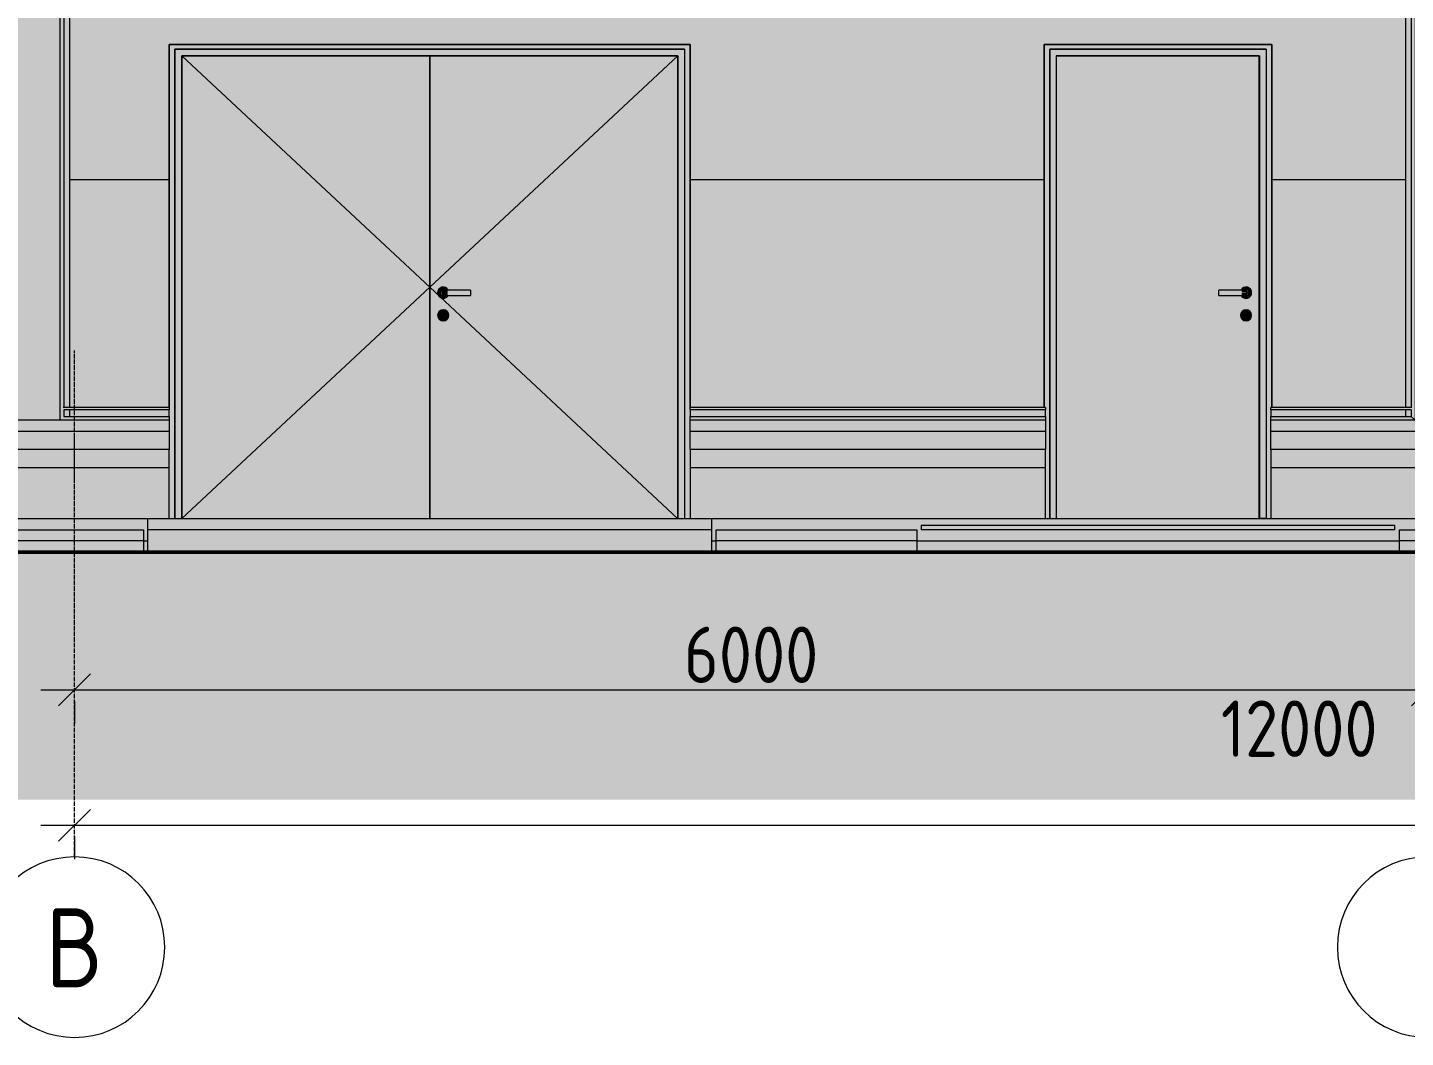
# Model space of a CAD drawing. Header units: millimetres. Extents: x 148937 to 2048786, y 870 to 351006.
# Drawn here: x 577206 to 583317, y 317845 to 322320 of the extents above; entities that cross this region are included whole.
import ezdxf

# ---------------------------------------------------------------- set-up
doc = ezdxf.new("R2010")
doc.units = ezdxf.units.MM
doc.linetypes.add('_ШПТ__20_т__2_5__Линия сетки', pattern=[25, 20, -2.5, 0, -2.5])
doc.linetypes.add('_ШТР__2__1_', pattern=[3, 2, -1])
doc.layers.get('Defpoints').update_dxf_attribs({"color": 4})
for name, color, linetype, lineweight, true_color in [('Двери', 7, 'Continuous', 9, 0x804000), ('Каркас_Импост', 7, 'Continuous', 9, 0x0080c0), ('Линии', 7, 'Continuous', 9, 0x00a600), ('Монтажный зазор', 7, 'Continuous', 9, 0x808040), ('Открывание', 7, '_ШТР__2__1_', 9, 0x373737), ('Панель', 7, 'Continuous', 9, 0x804000), ('Фундамент несущей конструкции', 7, 'Continuous', 18, 0x400080)]:
    doc.layers.add(name, color=color, linetype=linetype, lineweight=lineweight, true_color=true_color)
for name, color, linetype, lineweight in [('Обобщенные модели', 7, 'Continuous', 18), ('Оси', 72, 'Continuous', 9), ('Перекрытия', 7, 'Continuous', 18), ('Размеры', 7, 'Continuous', 9), ('Стены', 7, 'Continuous', 18), ('Элементы узлов', 7, 'Continuous', 18)]:
    doc.layers.add(name, color=color, linetype=linetype, lineweight=lineweight)
doc.styles.add('GOST Common', font='GOST Common.ttf', dxfattribs={"width": 0.9, "height": 350})
doc.styles.add('GOST Common_1', font='GOST Common.ttf', dxfattribs={"width": 0.9, "height": 250})
doc.dimstyles.new('Основной_2_5_мм', dxfattribs={"dimscale": 304.8, "dimtxt": 251.428749, "dimasz": 0.463911, "dimexe": 0.492126, "dimexo": 0.492126, "dimgap": 0.098425, "dimtad": 1, "dimdec": 3, "dimrnd": 0.001, "dimdsep": 46, "dimtxsty": 'GOST Common_1', "dimblk1": 'OBLIQUE', "dimblk2": 'OBLIQUE', "dimsah": 1, "dimcen": 0.09, "dimdle": 0.492126, "dimazin": 2, "dimtfac": 1, "dimtdec": 4, "dimtix": 1, "dimtmove": 0, "dimatfit": 3, "dimfxl": 1, "dimtvp": 1, "dimtolj": 1, "dimtzin": 0, "dimlwd": 20, "dimlwe": 20, "dimarcsym": 2})
doc.dimstyles.new('Основной_2_5_мм_1', dxfattribs={"dimscale": 304.8, "dimtxt": 251.428749, "dimasz": 0.463911, "dimexe": 0.492126, "dimexo": 0.492126, "dimgap": 0.098425, "dimtad": 1, "dimdec": 3, "dimrnd": 0.001, "dimdsep": 46, "dimtxsty": 'GOST Common_1', "dimblk1": 'OBLIQUE', "dimblk2": 'OBLIQUE', "dimsah": 1, "dimcen": 0.09, "dimdle": 0.492126, "dimazin": 2, "dimtfac": 1, "dimtdec": 4, "dimtix": 1, "dimtmove": 1, "dimatfit": 3, "dimfxl": 1, "dimtvp": 1, "dimtolj": 1, "dimtzin": 0, "dimlwd": 20, "dimlwe": 20, "dimarcsym": 2})

# ---------------------------------------------------------------- blocks, each defined once
blk = doc.blocks.new('101_Дверь_Двупольная_Стальная_Высота_Полотна_ГОСТ 31173-2016 - ДСН_Дп_2080-2260_Г_Пр_Прг_Псп-1365461-_О__Ф__В-А__Западный')
at = {"layer": 'Двери', "true_color": 0x7f7f7f}
h = blk.add_hatch(color=8, dxfattribs=at)
h.paths.add_polyline_path([(-10345, 988), (-10345, 988.4), (-10345, 988)], flags=0)
h.paths.add_polyline_path([(-10365, 975), (-10358.5, 975.9), (-10352.5, 978.3), (-10345, 985.3), (-10344.2, 988), (-10369.9, 989.1), (-10373.5, 991.5), (-10376.6, 996.9), (-10376.6, 1003.1), (-10373.5, 1008.5), (-10367.5, 1011.7), (-10358.2, 1011.8), (-10343.3, 1012.5), (-10347.3, 1017.7), (-10352.5, 1021.7), (-10361.9, 1024.6), (-10365, 1025), (-10375.4, 1022.5), (-10377.5, 1021.7), (-10382.7, 1017.7), (-10386.7, 1012.5), (-10389.2, 1006), (-10390, 1000), (-10389.1, 993.5), (-10386.7, 987.5), (-10382.7, 982.3), (-10373.5, 976.7), (-10371, 975.8)], flags=0)
h = blk.add_hatch(color=8, dxfattribs=at)
h.paths.add_polyline_path([(-10375.3, 1000), (-10372.1, 1009.5), (-10375.4, 1006), (-10375.3, 1003.1)], flags=0)
h.paths.add_polyline_path([(-10371.2, 1009.5), (-10375.3, 1000), (-10374, 1000), (-10371.5, 1008.7)], flags=0)
h.paths.add_polyline_path([(-10351.4, 1000), (-10345, 1000), (-10345, 1012), (-10350.9, 1011.8), (-10368.3, 1010.7), (-10371.5, 1008.5), (-10372.7, 1000), (-10351.9, 1000)], flags=0)
h = blk.add_hatch(color=8, dxfattribs=at)
h.paths.add_polyline_path([(-10374, 1000), (-10375.3, 1000), (-10373.1, 996.9)], flags=0)
h.paths.add_polyline_path([(-10345, 988), (-10345, 988.5), (-10345, 1000), (-10374, 1000), (-10370.6, 990.2), (-10362.7, 988.3), (-10347.3, 988)], flags=0)
h.paths.add_polyline_path([(-10371, 989.6), (-10375.3, 1000), (-10375.3, 993.9), (-10371.2, 989.8)], flags=0)
for points in [[(-10245, 1000), (-10245, 1012), (-10345, 1011.6), (-10345, 1000), (-10302.1, 1000)], [(-10340.9, 988), (-10245, 988.4), (-10245, 1000), (-10345, 1000), (-10344.2, 988), (-10343.1, 988)], [(-10365, 875), (-10358.5, 875.9), (-10352.5, 878.3), (-10347.3, 882.3), (-10343.3, 887.5), (-10340.9, 893.5), (-10340, 900), (-10340.9, 906.5), (-10343.3, 912.5), (-10347.3, 917.7), (-10352.5, 921.7), (-10358.5, 924.1), (-10365, 925), (-10375.4, 922.5), (-10377.5, 921.7), (-10382.7, 917.7), (-10386.7, 912.5), (-10389.1, 906.5), (-10390, 900), (-10389.1, 893.5), (-10386.7, 887.5), (-10382.7, 882.3), (-10375.4, 877.5), (-10371.5, 875.9)]]:
    blk.add_hatch(color=8, dxfattribs=at).paths.add_polyline_path(points, flags=0)
at = {"layer": 'Каркас_Импост', "true_color": 0x9ea0a1}
blk.add_hatch(color=253, dxfattribs=at).paths.add_polyline_path([(-11555, 0), (-11525, 0), (-11525, 2050), (-9325, 2050), (-9325, 0), (-9295, 0), (-9295, 2080), (-11555, 2080), (-11555, 3.6)], flags=0)
at = {"layer": 'Монтажный зазор', "true_color": 0x9ea0a1}
blk.add_hatch(color=253, dxfattribs=at).paths.add_polyline_path([(-9270, 0), (-9270, 2100), (-11580, 2100), (-11580, 0), (-11555, 0), (-11555, 2080), (-9295, 2080), (-9295, 0)], flags=0)
at = {"layer": 'Панель', "true_color": 0x9ea0a1}
blk.add_hatch(color=253, dxfattribs=at).paths.add_polyline_path([(-10425, 0), (-10425, 2050), (-11525, 2050), (-11525, 0), (-10668.2, 0)], flags=0)
h = blk.add_hatch(color=253, dxfattribs=at)
h.paths.add_polyline_path([(-9325, 0), (-9325, 2050), (-10425, 2050), (-10425, 0)], flags=0)
h.paths.add_polyline_path([(-10365, 875), (-10375.4, 877.5), (-10377.5, 878.3), (-10382.7, 882.3), (-10386.7, 887.5), (-10389.1, 893.5), (-10390, 900), (-10389.1, 906.5), (-10386.7, 912.5), (-10382.7, 917.7), (-10375.4, 922.5), (-10371.5, 924.1), (-10365, 925), (-10358.5, 924.1), (-10352.5, 921.7), (-10347.3, 917.7), (-10343.3, 912.5), (-10340.9, 906.5), (-10340, 900), (-10340.9, 893.5), (-10343.3, 887.5), (-10347.3, 882.3), (-10352.5, 878.3), (-10358.5, 875.9)], flags=0)
h.paths.add_polyline_path([(-10365, 975), (-10375.4, 977.5), (-10377.5, 978.3), (-10382.7, 982.3), (-10386.7, 987.5), (-10389.6, 996.9), (-10390, 1000), (-10389.1, 1006.5), (-10386.7, 1012.5), (-10382.7, 1017.7), (-10373.5, 1023.3), (-10368.1, 1024.6), (-10361.9, 1024.6), (-10358.5, 1024.1), (-10352.5, 1021.7), (-10345, 1014.7), (-10343.1, 1012), (-10245, 1011.6), (-10245, 988), (-10343.3, 987.5), (-10347.3, 982.3), (-10352.5, 978.3), (-10361.9, 975.4)], flags=0)
h.paths.add_polyline_path([(-10375.3, 1000), (-10375.4, 1006), (-10377, 1000), (-10375.4, 994), (-10375.3, 996.9)], flags=0)
h.paths.add_polyline_path([(-10365, 988), (-10371.8, 991.9), (-10369.3, 988.9), (-10366.8, 988.2)], flags=0)
h.paths.add_polyline_path([(-10375.3, 1000), (-10370.6, 1009.8), (-10371.8, 1008.4), (-10374.5, 1001.8)], flags=0)
at = {"layer": 'Двери', "color": 7}
for p, q in [((-10245, 1012), (-10345, 1012)), ((-10345, 988), (-10245, 988)), ((-10245, 1012), (-10245, 1000)), ((-10245, 1000), (-10245, 988))]:
    blk.add_line(p, q, dxfattribs=at)
at = {"layer": 'Двери', "color": 7, "flags": 128}
for points in [[(-10345, 1012), (-10357.7, 1012), (-10364.6, 1012), (-10365, 1012)], [(-10365, 988), (-10360.4, 988), (-10348.8, 988), (-10345, 988)]]:
    blk.add_lwpolyline(points, dxfattribs=at)
at = {"layer": 'Двери', "color": 7}
for centre, radius, start, end in [((-10365, 1000), 25, 30, 180), ((-10365, 1000), 25, 180, 330), ((-10365, 1000), 12, 150, 180), ((-10365, 1000), 12, 180, 210), ((-10365, 1000), 12, 90, 120), ((-10365, 1000), 12, 240, 270), ((-10365, 900), 25, 0, 180), ((-10365, 900), 25, 180, 360)]:
    blk.add_arc(centre, radius, start, end, dxfattribs=at)
at = {"layer": 'Каркас_Импост', "color": 7}
for p, q in [((-9295, 2080), (-11555, 2080)), ((-11555, 2080), (-11555, 0)), ((-9295, 2080), (-9295, 0)), ((-11525, 2050), (-9325, 2050)), ((-11525, 0), (-11525, 2050)), ((-9325, 2050), (-9325, 0))]:
    blk.add_line(p, q, dxfattribs=at)
at = {"layer": 'Монтажный зазор', "color": 7}
for p, q in [((-9270, 2100), (-11580, 2100)), ((-11580, 2100), (-11580, 492.2)), ((-11555, 0), (-11555, 2080)), ((-11555, 2080), (-9295, 2080)), ((-9295, 2080), (-9295, 0)), ((-9270, 492.2), (-9270, 2100))]:
    blk.add_line(p, q, dxfattribs=at)
at = {"layer": 'Открывание', "color": 7, "linetype": 'Continuous'}
for p, q in [((-10425, 1025), (-11525, 2050)), ((-10425, 1025), (-9325, 2050)), ((-11525, 0), (-10425, 1025)), ((-9325.6, 0), (-10425, 1025))]:
    blk.add_line(p, q, dxfattribs=at)
at = {"layer": 'Панель', "color": 7}
for p, q in [((-11525, 2050), (-11525, 0)), ((-10425, 2050), (-11525, 2050)), ((-10425, 2050), (-10425, 0)), ((-9325, 2050), (-10425, 2050)), ((-10425, 0), (-10425, 2050)), ((-9325, 0), (-9325, 2050))]:
    blk.add_line(p, q, dxfattribs=at)
blk = doc.blocks.new('101_Дверь_Однопольная_Стальная_Высота_Полотна_ГОСТ 31173-2016 - ДСН_Оп_2080-960_Г_Л_Прг_Псп-1348105-_О__Ф__В-А__Западный')
at = {"layer": 'Двери', "true_color": 0x7f7f7f}
for points in [[(-6825, 1000), (-6826.1, 1012), (-6925, 1011.6), (-6925, 1000), (-6861, 1000)], [(-6826.7, 988), (-6825, 988.4), (-6825, 1000), (-6925, 1000), (-6925, 988), (-6826.9, 988)], [(-6805, 975), (-6794.6, 977.5), (-6792.5, 978.3), (-6787.3, 982.3), (-6783.3, 987.5), (-6780.8, 994), (-6780, 1000), (-6780.9, 1006.5), (-6783.3, 1012.5), (-6787.8, 1018), (-6796.5, 1023.3), (-6799, 1024.2), (-6808.1, 1024.6), (-6811.5, 1024.1), (-6817.5, 1021.7), (-6825, 1014.7), (-6825.8, 1012), (-6800.7, 1011.1), (-6796.5, 1008.5), (-6793.4, 1003.1), (-6793.4, 996.9), (-6796.5, 991.5), (-6802.5, 988.3), (-6811, 988.3), (-6822.7, 988), (-6826.7, 987.5), (-6822.7, 982.3), (-6817.5, 978.3), (-6808.1, 975.4)], [(-6805, 875), (-6798.5, 875.9), (-6792.5, 878.3), (-6787.3, 882.3), (-6783.3, 887.5), (-6780.9, 893.5), (-6780, 900), (-6780.9, 906.5), (-6783.3, 912.5), (-6787.3, 917.7), (-6792.5, 921.7), (-6798.5, 924.1), (-6805, 925), (-6811.5, 924.1), (-6817.5, 921.7), (-6822.7, 917.7), (-6826.7, 912.5), (-6829.1, 906.5), (-6830, 900), (-6829.1, 893.5), (-6826.7, 887.5), (-6822.7, 882.3), (-6817.5, 878.3), (-6811.5, 875.9)]]:
    blk.add_hatch(color=8, dxfattribs=at).paths.add_polyline_path(points, flags=0)
h = blk.add_hatch(color=8, dxfattribs=at)
h.paths.add_polyline_path([(-6796, 1000), (-6794.7, 1000), (-6796.8, 1002.7)], flags=0)
h.paths.add_polyline_path([(-6818.1, 1000), (-6796, 1000), (-6799.4, 1009.8), (-6807.2, 1011.7), (-6815.4, 1011.8), (-6825, 1011), (-6825, 1000), (-6818.6, 1000)], flags=0)
h.paths.add_polyline_path([(-6794.7, 1000), (-6794.7, 1006.1), (-6798.5, 1009.3), (-6795.5, 1001.8)], flags=0)
h = blk.add_hatch(color=8, dxfattribs=at)
h.paths.add_polyline_path([(-6794.7, 1000), (-6797.4, 990.8), (-6794.6, 994), (-6794.7, 996.9)], flags=0)
h.paths.add_polyline_path([(-6798.8, 990.5), (-6794.7, 1000), (-6796, 1000), (-6798.6, 990.9)], flags=0)
h.paths.add_polyline_path([(-6825, 988), (-6802.1, 989.2), (-6798.5, 991.5), (-6797.3, 1000), (-6825, 998.8), (-6825, 988.4), (-6825, 988)], flags=0)
at = {"layer": 'Каркас_Импост', "true_color": 0x9ea0a1}
for points in [[(-7675, 0), (-7646.8, 0), (-7646.8, 2050), (-6745, 2050), (-6745, 0), (-6715, 0.3), (-6715, 2080), (-7675, 2080), (-7675, 225)], [(-6745, 0), (-6745, 2050), (-6746.8, 2050), (-6746.8, 0)]]:
    blk.add_hatch(color=253, dxfattribs=at).paths.add_polyline_path(points, flags=0)
at = {"layer": 'Монтажный зазор', "true_color": 0x9ea0a1}
blk.add_hatch(color=253, dxfattribs=at).paths.add_polyline_path([(-7695, 0), (-7675, 0), (-7675, 2080), (-6715, 2080), (-6715, 0), (-6695, 0), (-6695, 492.2), (-6690, 492.2), (-6690, 2100), (-7700, 2100), (-7700, 492.2), (-7695, 491.4), (-7695, 225)], flags=0)
at = {"layer": 'Панель', "true_color": 0x9ea0a1}
h = blk.add_hatch(color=253, dxfattribs=at)
h.paths.add_polyline_path([(-6746.8, 0), (-6746.8, 2050), (-7646.8, 2050), (-7646.8, 0), (-7153.9, 0)], flags=0)
h.paths.add_polyline_path([(-6805, 875), (-6811.5, 875.9), (-6817.5, 878.3), (-6822.7, 882.3), (-6826.7, 887.5), (-6829.1, 893.5), (-6830, 900), (-6829.1, 906.5), (-6826.7, 912.5), (-6822.7, 917.7), (-6817.5, 921.7), (-6811.5, 924.1), (-6805, 925), (-6798.5, 924.1), (-6792.5, 921.7), (-6787.3, 917.7), (-6783.3, 912.5), (-6780.9, 906.5), (-6780, 900), (-6780.9, 893.5), (-6783.3, 887.5), (-6787.3, 882.3), (-6792.5, 878.3), (-6798.5, 875.9)], flags=0)
h.paths.add_polyline_path([(-6805, 975), (-6811.5, 975.9), (-6817.5, 978.3), (-6825, 985.3), (-6826.9, 988), (-6925, 988.4), (-6925, 1012), (-6826.7, 1012.5), (-6822.7, 1017.7), (-6817.5, 1021.7), (-6808.1, 1024.6), (-6801.9, 1024.6), (-6794.6, 1022.5), (-6792.5, 1021.7), (-6787.3, 1017.7), (-6783.3, 1012.5), (-6780.8, 1006), (-6780.4, 996.9), (-6780.9, 993.5), (-6783.3, 987.5), (-6787.8, 982), (-6796.5, 976.7), (-6801.9, 975.4)], flags=0)
h.paths.add_polyline_path([(-6794.7, 1000), (-6799, 1010.4), (-6798.5, 1009), (-6795.5, 1001.8)], flags=0)
h.paths.add_polyline_path([(-6805, 988), (-6799, 989.6), (-6799, 990.4), (-6804.4, 988.2)], flags=0)
h.paths.add_polyline_path([(-6794.6, 994), (-6793, 1000), (-6794.6, 1004), (-6794.7, 996.9)], flags=0)
at = {"layer": 'Двери', "color": 7}
for p, q in [((-6825, 1012), (-6925, 1012)), ((-6925, 1000), (-6925, 1012)), ((-6925, 988), (-6925, 1000)), ((-6925, 988), (-6825, 988))]:
    blk.add_line(p, q, dxfattribs=at)
at = {"layer": 'Двери', "color": 7, "flags": 128}
for points in [[(-6805, 1012), (-6809.6, 1012), (-6821.2, 1012), (-6825, 1012)], [(-6825, 988), (-6812.3, 988), (-6805.4, 988), (-6805, 988)]]:
    blk.add_lwpolyline(points, dxfattribs=at)
at = {"layer": 'Двери', "color": 7}
for centre, radius, start, end in [((-6805, 1000), 25, 0, 150), ((-6805, 1000), 25, 210, 0), ((-6805, 1000), 12, 60, 90), ((-6805, 1000), 12, 270, 300), ((-6805, 1000), 12, 360, 30), ((-6805, 1000), 12, 330, 360), ((-6805, 900), 25, 0, 180), ((-6805, 900), 25, 180, 360)]:
    blk.add_arc(centre, radius, start, end, dxfattribs=at)
at = {"layer": 'Каркас_Импост', "color": 7}
for p, q in [((-6715, 2080), (-7675, 2080)), ((-7675, 2080), (-7675, 0)), ((-6715, 2080), (-6715, 0)), ((-7645, 2050), (-6745, 2050)), ((-7645, 0), (-7645, 2050)), ((-6745, 2050), (-6745, 0)), ((-7675, 0), (-7645, 0)), ((-6715, 0), (-6745, 0))]:
    blk.add_line(p, q, dxfattribs=at)
at = {"layer": 'Монтажный зазор', "color": 7}
for p, q in [((-6690, 2100), (-7700, 2100)), ((-7700, 2100), (-7700, 492.2)), ((-7675, 0), (-7675, 2080)), ((-7675, 2080), (-6715, 2080)), ((-6715, 2080), (-6715, 0)), ((-6690, 492.2), (-6690, 2100)), ((-7695, 0), (-7675, 0)), ((-6715, 0), (-6695, 0))]:
    blk.add_line(p, q, dxfattribs=at)
at = {"layer": 'Панель', "color": 7}
for p, q in [((-7646.8, 2050), (-7646.8, 0)), ((-6746.8, 2050), (-7646.8, 2050)), ((-6746.8, 0), (-6746.8, 2050)), ((-7646.8, 0), (-6746.8, 0))]:
    blk.add_line(p, q, dxfattribs=at)
blk = doc.blocks.new('190_ФЭ_Цоколь_Типовой - ФЭ-Ц1_140х80-1505612-_О__Ф__В-А__Западный')
at = {"layer": 'Обобщенные модели', "true_color": 0x9ea0a1}
for points in [[(-7700, 481.8), (-7695, 481.8), (-7695, 491.4), (-9270, 491.4), (-9270, 481.8), (-7937.8, 481.8)], [(-7700, 451.8), (-7695, 451.8), (-7695, 481.8), (-9270, 481.8), (-9270, 451.8), (-7898.6, 451.8)], [(-7700, 434.8), (-7695, 434.8), (-7695, 451.8), (-9270, 451.8), (-9270, 434.8), (-7876.4, 434.8)], [(-7700, 384.8), (-7695, 384.8), (-7695, 434.8), (-9270, 434.8), (-9270, 384.8), (-7810.9, 384.8)], [(-9270, 305), (-7695, 305), (-7695, 384.8), (-9270, 384.8), (-9270, 315.5)], [(-9270, 225), (-7695, 225), (-7695, 305), (-9270, 305), (-9270, 270)]]:
    blk.add_hatch(color=253, dxfattribs=at).paths.add_polyline_path(points, flags=0)
at = {"layer": 'Линии', "color": 7, "lineweight": 18}
for p, q in [((-9270, 491.4), (-9270, 492.2)), ((-7695, 492.2), (-9270, 492.2)), ((-9270, 481.8), (-9270, 491.4)), ((-7695, 492.2), (-7695, 491.4)), ((-7695, 491.4), (-7695, 481.8)), ((-9270, 481.8), (-9270, 451.8)), ((-9270, 434.8), (-9270, 451.8)), ((-9270, 384.8), (-9270, 434.8)), ((-7695, 451.8), (-7695, 481.8)), ((-7695, 451.8), (-7695, 434.8)), ((-7695, 434.8), (-7695, 384.8)), ((-9270, 315.5), (-9270, 384.8)), ((-7695, 384.8), (-7695, 315.5)), ((-9270, 305), (-9270, 315.5)), ((-7695, 315.5), (-7695, 305)), ((-9270, 305), (-9270, 225)), ((-7695, 225), (-7695, 305)), ((-9270, 225), (-7695, 225))]:
    blk.add_line(p, q, dxfattribs=at)
at = {"layer": 'Обобщенные модели'}
for p, q in [((-7695, 491.4), (-9270, 491.4)), ((-7695, 481.8), (-9270, 481.8)), ((-9270, 451.8), (-7695, 451.8)), ((-7695, 434.8), (-9270, 434.8)), ((-7695, 384.8), (-9270, 384.8)), ((-7695, 305), (-9270, 305))]:
    blk.add_line(p, q, dxfattribs=at)
blk = doc.blocks.new('190_ФЭ_Цоколь_Типовой - ФЭ-Ц1_140х80-1285203-_О__Ф__В-А__Западный')
at = {"layer": 'Обобщенные модели', "true_color": 0x9ea0a1}
h = blk.add_hatch(color=253, dxfattribs=at)
h.paths.add_polyline_path([(-6695, 481.8), (-6072, 481.9), (-6069.4, 491.4), (-6695, 491.4)], flags=0)
h.paths.add_polyline_path([(48, 481.8), (48, 481.9), (50.6, 491.4), (-5930.6, 491.4), (-5928, 481.8), (22, 481.8)], flags=0)
h = blk.add_hatch(color=253, dxfattribs=at)
h.paths.add_polyline_path([(-6072, 451.8), (-6072, 481.8), (-6695, 481.8), (-6695, 451.8), (-6095, 451.8)], flags=0)
h.paths.add_polyline_path([(48, 451.8), (48, 481.8), (-5928, 481.8), (-5928, 451.8), (-125.1, 451.8)], flags=0)
h = blk.add_hatch(color=253, dxfattribs=at)
h.paths.add_polyline_path([(-3639.5, 434.8), (64.7, 435), (48, 451.8), (-5928, 451.7), (-5944.9, 434.8), (-5902, 434.8)], flags=0)
h.paths.add_polyline_path([(-6690, 434.8), (-6055.1, 434.8), (-6072, 451.8), (-6695, 451.8), (-6695, 434.8)], flags=0)
for points in [[(65, 384.8), (294.9, 384.8), (294.9, 434.8), (-6695, 434.8), (-6695, 384.8), (-125.1, 384.8)], [(-1296.6, 305), (433.1, 305), (294.9, 384.8), (-6695, 384.8), (-6695, 305), (-3639.5, 305)], [(-1296.6, 225), (433.1, 225), (433.1, 305), (-6695, 305), (-6695, 225), (-3639.5, 225)]]:
    blk.add_hatch(color=253, dxfattribs=at).paths.add_polyline_path(points, flags=0)
at = {"layer": 'Линии', "color": 7, "lineweight": 18}
for p, q in [((-6695, 491.4), (-6695, 492.2)), ((-6098, 492.2), (-6695, 492.2)), ((-6695, 481.8), (-6695, 491.4)), ((-6695, 481.8), (-6695, 451.8)), ((-6695, 434.8), (-6695, 451.8)), ((-6695, 384.8), (-6695, 434.8)), ((-6695, 315.5), (-6695, 384.8)), ((-6695, 305), (-6695, 315.5)), ((-6695, 305), (-6695, 225)), ((-6695, 225), (433.1, 225))]:
    blk.add_line(p, q, dxfattribs=at)
at = {"layer": 'Обобщенные модели'}
for p, q in [((-6069.4, 491.4), (-6695, 491.4)), ((-6072, 481.8), (-6695, 481.8)), ((-6695, 451.8), (-6072, 451.8)), ((-6055, 434.8), (-6695, 434.8)), ((294.9, 384.8), (-6695, 384.8)), ((433.1, 305), (-6695, 305))]:
    blk.add_line(p, q, dxfattribs=at)
blk = doc.blocks.new('190_ФЭ_Цоколь_Типовой - ФЭ-Ц1_140х80-1505645-_О__Ф__В-А__Западный')
at = {"layer": 'Обобщенные модели', "true_color": 0x9ea0a1}
for points in [[(-12048.1, 481.8), (-11580, 481.8), (-11580, 491.4), (-12050.6, 491.4), (-12048.1, 481.9)], [(-11617, 384.8), (-11580, 384.8), (-11580, 434.8), (-12294.9, 434.8), (-12294.1, 384.8), (-11839.7, 384.8)], [(-12275, 434.8), (-11580, 434.8), (-11580, 451.8), (-12048.1, 451.7), (-12065.1, 435), (-12277.1, 434.8)], [(-11839.7, 451.8), (-11580, 451.8), (-11580, 481.8), (-12022.1, 481.8), (-12022.1, 451.8)], [(-11580, 305), (-11580, 384.8), (-12295.1, 384.7), (-12433.1, 305), (-11582.2, 305)], [(-12065.1, 225), (-11580, 225), (-11580, 305), (-12433.1, 305), (-12433.1, 225), (-12103, 225)]]:
    blk.add_hatch(color=253, dxfattribs=at).paths.add_polyline_path(points, flags=0)
at = {"layer": 'Линии', "color": 7, "lineweight": 18}
for p, q in [((-11580, 492.2), (-12022.1, 492.2)), ((-11580, 492.2), (-11580, 491.4)), ((-11580, 491.4), (-11580, 481.8)), ((-12294.9, 384.8), (-12294.9, 434.8)), ((-11580, 451.8), (-11580, 481.8)), ((-11580, 451.8), (-11580, 434.8)), ((-11580, 434.8), (-11580, 384.8)), ((-12415, 315.5), (-12294.9, 384.8)), ((-11580, 384.8), (-11580, 315.5)), ((-12433.1, 305), (-12415, 315.5)), ((-11580, 315.5), (-11580, 305)), ((-12433.1, 305), (-12433.1, 225)), ((-11580, 225), (-11580, 305)), ((-12433.1, 225), (-11580, 225))]:
    blk.add_line(p, q, dxfattribs=at)
at = {"layer": 'Обобщенные модели'}
for p, q in [((-11580, 491.4), (-12050.6, 491.4)), ((-11580, 434.8), (-12294.9, 434.8)), ((-11580, 481.8), (-12048, 481.8)), ((-12048, 451.8), (-11580, 451.8)), ((-11580, 384.8), (-12294.9, 384.8)), ((-11580, 305), (-12433.1, 305))]:
    blk.add_line(p, q, dxfattribs=at)
blk = doc.blocks.new('190_ФЭ_Стена_Стык вертикальный - ФЭ-C1_110-1290850-_О__Ф__В-А__Западный')
at = {"layer": 'Обобщенные модели', "true_color": 0xcfd0cf}
for points in [[(-6072, 492.1), (-6072, 5100), (-6098, 5100), (-6098, 492.1), (-6095, 492.1)], [(-6055, 434.7), (-6055, 5100), (-6072, 5100), (-6072, 492.1), (-6069.4, 491.4), (-6072, 481.8), (-6072, 451.7), (-6055.1, 434.8)], [(-6055, 434.7), (-5945, 434.7), (-5945, 5100), (-6055, 5100), (-6055, 830.8)], [(-5945, 434.7), (-5928, 451.8), (-5928, 481.9), (-5930.6, 491.4), (-5928, 492.1), (-5928, 5100), (-5945, 5100), (-5945, 434.8)], [(-5902, 492.1), (-5902, 5100), (-5928, 5100), (-5928, 492.1)]]:
    blk.add_hatch(color=254, dxfattribs=at).paths.add_polyline_path(points, flags=0)
at = {"layer": 'Линии', "color": 7, "lineweight": 18}
for p, q in [((-6072, 5100), (-6098, 5100)), ((-6098, 5100), (-6098, 491.4)), ((-6055, 5100), (-6072, 5100)), ((-5945, 5100), (-6055, 5100)), ((-5928, 5100), (-5945, 5100)), ((-5902, 5100), (-5928, 5100)), ((-5902, 5100), (-5902, 491.4)), ((-6098, 481.9), (-6098, 451.7)), ((-6098, 451.7), (-6072, 451.7)), ((-6072, 451.7), (-6055.1, 434.8)), ((-6055, 434.7), (-5945, 434.7)), ((-5944.9, 434.8), (-5928, 451.7)), ((-5928, 451.7), (-5902, 451.7)), ((-5902, 481.9), (-5902, 451.7))]:
    blk.add_line(p, q, dxfattribs=at)
at = {"layer": 'Обобщенные модели'}
for p, q in [((-6072, 5100), (-6072, 491.4)), ((-6055, 5100), (-6055, 434.7)), ((-5945, 5100), (-5945, 434.7)), ((-5928, 5100), (-5928, 491.4)), ((-6072, 481.9), (-6072, 451.7)), ((-5928, 481.9), (-5928, 451.7))]:
    blk.add_line(p, q, dxfattribs=at)
blk = doc.blocks.new('190_ФЭ_Стена_Стык угловой внешний фигурный - ФЭ-У1_230х230-1307718-_О__Ф__В-А__Западный')
at = {"layer": 'Обобщенные модели', "true_color": 0xcfd0cf}
for points in [[(-12065.1, 435), (-12065.1, 5100), (-12295.1, 5100), (-12295.1, 435)], [(-12065.1, 435), (-12064.8, 435), (-12048.1, 451.7), (-12048.1, 481.9), (-12050.6, 491.4), (-12048.1, 492.1), (-12048.1, 5100), (-12065.1, 5100), (-12065.1, 487.6)]]:
    blk.add_hatch(color=254, dxfattribs=at).paths.add_polyline_path(points, flags=0)
h = blk.add_hatch(color=254, dxfattribs=at)
h.paths.add_polyline_path([(-12022.1, 451.8), (-12022.1, 481.8), (-12048.1, 481.8), (-12048.1, 451.8)], flags=0)
h.paths.add_polyline_path([(-12022.1, 492.1), (-12022.1, 2540), (-12025, 2540), (-12025, 2704.6), (-12022.1, 2705), (-12022.1, 5100), (-12048.1, 5100), (-12048.1, 492.1)], flags=0)
at = {"layer": 'Линии', "color": 7, "lineweight": 18}
for p, q in [((-12295.1, 5100), (-12065.1, 5100)), ((-12295.1, 435), (-12295.1, 5100)), ((-12065.1, 5100), (-12048.1, 5100)), ((-12048.1, 5100), (-12022.1, 5100)), ((-12022.1, 5100), (-12022.1, 2704.6)), ((-12022.1, 2540), (-12022.1, 491.4)), ((-12065.1, 435), (-12295.1, 435)), ((-12022.1, 481.9), (-12022.1, 451.7))]:
    blk.add_line(p, q, dxfattribs=at)
at = {"layer": 'Обобщенные модели'}
for p, q in [((-12065.1, 5100), (-12065.1, 435)), ((-12048.1, 5100), (-12048.1, 491.4)), ((-12048.1, 481.9), (-12048.1, 451.7))]:
    blk.add_line(p, q, dxfattribs=at)
blk = doc.blocks.new('Ось сетки - Круг_Ø8 мм-6577-_О__Ф__В-А__Западный')
at = {"layer": 'Оси', "lineweight": 20}
for start, end in [(360, 180), (180, 360)]:
    blk.add_arc((0, -1900), 400, start, end, dxfattribs=at)
blk = doc.blocks.new('_Oblique')
at = {"color": 0, "linetype": 'ByBlock', "lineweight": -2}
blk.add_line((-0.5, -0.5), (0.5, 0.5), dxfattribs=at)
blk = doc.blocks.new('*D406')
at = {"layer": 'Defpoints', "color": 0, "transparency": 16777216}
for p in [(577415, 319485.5), (583415, 319485.5), (583415, 319385.5)]:
    blk.add_point(p, dxfattribs=at)
at = {"layer": 'Размеры', "color": 0, "lineweight": 20, "transparency": 16777216}
for p, q in [((577265, 319385.5), (583565, 319385.5)), ((577415, 319335.5), (577415, 319235.5)), ((583415, 319335.5), (583415, 319235.5))]:
    blk.add_line(p, q, dxfattribs=at)
at = {"layer": 'Размеры', "color": 0, "lineweight": 20, "transparency": 16777216, "xscale": 141.4, "yscale": 141.4, "zscale": 141.4, "rotation": 180}
blk.add_blockref('_Oblique', (577415, 319385.5), dxfattribs=at)
at = {"layer": 'Размеры', "color": 0, "lineweight": 20, "transparency": 16777216, "xscale": 141.4, "yscale": 141.4, "zscale": 141.4}
blk.add_blockref('_Oblique', (583415, 319385.5), dxfattribs=at)
at = {"layer": 'Размеры', "color": 0, "lineweight": 20, "transparency": 16777216, "insert": (580415, 319540.5), "char_height": 250, "width": 756.843, "attachment_point": 5, "style": 'GOST Common_1'}
blk.add_mtext('\\A1;6000', dxfattribs=at)
blk = doc.blocks.new('*D407')
at = {"layer": 'Defpoints', "color": 0, "transparency": 16777216}
for p in [(583415, 319485.5), (589415, 319485.5), (589415, 319385.5)]:
    blk.add_point(p, dxfattribs=at)
at = {"layer": 'Размеры', "color": 0, "lineweight": 20, "transparency": 16777216}
for p, q in [((583265, 319385.5), (589565, 319385.5)), ((583415, 319335.5), (583415, 319235.5)), ((589415, 319335.5), (589415, 319235.5))]:
    blk.add_line(p, q, dxfattribs=at)
at = {"layer": 'Размеры', "color": 0, "lineweight": 20, "transparency": 16777216, "xscale": 141.4, "yscale": 141.4, "zscale": 141.4, "rotation": 180}
blk.add_blockref('_Oblique', (583415, 319385.5), dxfattribs=at)
at = {"layer": 'Размеры', "color": 0, "lineweight": 20, "transparency": 16777216, "xscale": 141.4, "yscale": 141.4, "zscale": 141.4}
blk.add_blockref('_Oblique', (589415, 319385.5), dxfattribs=at)
at = {"layer": 'Размеры', "color": 0, "lineweight": 20, "transparency": 16777216, "insert": (586415, 319540.5), "char_height": 250, "width": 756.843, "attachment_point": 5, "style": 'GOST Common_1'}
blk.add_mtext('\\A1;6000', dxfattribs=at)
blk = doc.blocks.new('*D408')
at = {"layer": 'Defpoints', "color": 0, "transparency": 16777216}
for p in [(577415, 318884.8), (589415, 318884.8), (589415, 318784.8)]:
    blk.add_point(p, dxfattribs=at)
at = {"layer": 'Размеры', "color": 0, "lineweight": 20, "transparency": 16777216}
for p, q in [((577265, 318784.8), (589565, 318784.8)), ((577415, 318734.8), (577415, 318634.8)), ((589415, 318734.8), (589415, 318634.8))]:
    blk.add_line(p, q, dxfattribs=at)
at = {"layer": 'Размеры', "color": 0, "lineweight": 20, "transparency": 16777216, "xscale": 141.4, "yscale": 141.4, "zscale": 141.4, "rotation": 180}
blk.add_blockref('_Oblique', (577415, 318784.8), dxfattribs=at)
at = {"layer": 'Размеры', "color": 0, "lineweight": 20, "transparency": 16777216, "xscale": 141.4, "yscale": 141.4, "zscale": 141.4}
blk.add_blockref('_Oblique', (589415, 318784.8), dxfattribs=at)
at = {"layer": 'Размеры', "color": 0, "lineweight": 20, "transparency": 16777216, "insert": (582498.3, 319338.1), "char_height": 250, "width": 889.802, "attachment_point": 1, "line_spacing_factor": 1.022761, "style": 'GOST Common_1'}
blk.add_mtext('\\A1;12000', dxfattribs=at)

msp = doc.modelspace()

# ---------------------------------------------------------------- hatches: boundary and pattern name
at = {"layer": 'Перекрытия', "true_color": 0xbabfc5}
for points in [[(578990.04028, 320094.86656), (580240.04028, 320094.86656), (580240.04028, 320144.86656), (577740.04028, 320144.86656), (577740.04028, 320094.86656), (578746.82442, 320094.86656)], [(580090.04028, 319994.86656), (580240.04028, 319994.86656), (580240.04028, 320094.86656), (577740.04028, 320094.86656), (577740.04028, 319994.86656), (578990.04028, 319994.86656)]]:
    msp.add_hatch(color=9, dxfattribs=at).paths.add_polyline_path(points, flags=0)
at = {"layer": 'Перекрытия', "true_color": 0xb9d0cb}
for points in [[(577000.04028, 320044.86656), (577720.04028, 320044.86656), (577720.04028, 320094.86656), (577000.04028, 320093.76656), (576022.04028, 320044.86656), (576995.04028, 320044.86656)], [(581150.04028, 320044.86656), (581150.04028, 320094.86656), (580260.04028, 320094.86656), (580260.04028, 320044.86656), (581089.73035, 320044.86656)], [(590810.04028, 320044.86656), (589810.04028, 320094.86656), (583290.04028, 320094.86656), (583290.04028, 320044.86656), (590461.35406, 320044.86656)], [(577575.37146, 319994.86656), (577720.04028, 319994.86656), (577720.04028, 320044.86656), (576022.04028, 320044.86656), (576022.04028, 319994.86656), (576995.04028, 319994.86656)], [(581089.73035, 319994.86656), (581150.04028, 319994.86656), (581150.04028, 320044.86656), (580260.04028, 320044.86656), (580260.04028, 319994.86656)], [(590810.04028, 319994.86656), (590810.04028, 320044.86656), (583290.04028, 320044.86656), (583290.04028, 319994.86656), (590461.35406, 319994.86656)]]:
    msp.add_hatch(color=9, dxfattribs=at).paths.add_polyline_path(points, flags=0)
at = {"layer": 'Перекрытия', "true_color": 0xc0c0c0}
msp.add_hatch(color=9, dxfattribs=at).paths.add_polyline_path([(581720.04028, 320094.86656), (583270.04028, 320094.86656), (583270.04028, 320114.86656), (581170.04028, 320114.86656), (581170.04028, 320094.86656), (581715.04028, 320094.86656)], flags=0)
at = {"layer": 'Стены', "lineweight": 9, "true_color": 0xcfd0cf}
msp.add_hatch(color=254, dxfattribs=at).paths.add_polyline_path([(582725.04028, 321644.86656), (583317.04028, 321644.86656), (583317.04028, 322844.86656), (583120.04028, 322844.86656), (583120.04028, 322684.86656), (583040.04028, 322684.86656), (583040.04028, 322544.86656), (582990.04028, 322544.86656), (582990.04028, 322644.86656), (581450.04028, 322644.86656), (581450.04028, 322544.86656), (581400.04028, 322544.86656), (581400.04028, 322684.86656), (581320.04028, 322684.86656), (581320.04028, 322844.86656), (580590.04028, 322844.86656), (580590.04028, 322684.86656), (580510.04028, 322684.86656), (580510.04028, 322544.86656), (580460.04028, 322544.86656), (580460.04028, 322644.86656), (577520.04028, 322644.86656), (577520.04028, 322544.86656), (577470.04028, 322544.86656), (577470.04028, 322684.86656), (577392.96894, 322684.86656), (577392.96894, 321644.86656), (577835.04028, 321644.86656), (577835.04028, 322244.86656), (580145.04028, 322244.86656), (580145.04028, 321644.86656), (581715.04028, 321644.86656), (581715.04028, 322244.86656), (582725.04028, 322244.86656), (582725.04028, 321758.62983)], flags=0)
h = msp.add_hatch(color=254, dxfattribs=at)
h.paths.add_polyline_path([(583317.04028, 320637.06406), (583317.04028, 321644.86656), (582725.04028, 321644.86656), (582725.04028, 320637.06406), (583296.12837, 320637.06406)], flags=0)
h.paths.add_polyline_path([(577575.37146, 320637.06406), (577835.04028, 320637.06406), (577835.04028, 321644.86656), (577392.96894, 321644.86656), (577392.96894, 320637.06406)], flags=0)
h.paths.add_polyline_path([(580145.04028, 320637.06406), (581715.04028, 320637.06406), (581715.04028, 321644.86656), (580145.04028, 321644.86656), (580145.04028, 320975.6964)], flags=0)
at = {"layer": 'Стены', "true_color": 0x9ea0a1}
for points in [[(577740.04028, 320144.86656), (577835.04028, 320144.86656), (577835.04028, 320369.86656), (577140.04028, 320369.86656), (577140.04028, 320144.86656), (577575.37146, 320144.86656)], [(581720.04028, 320144.86656), (581720.04028, 320369.86656), (580145.04028, 320369.86656), (580145.04028, 320144.86656), (581715.04028, 320144.86656)], [(588118.44813, 320144.86656), (589830.04028, 320144.86656), (589830.04028, 320369.86656), (582720.04028, 320369.86656), (582720.04028, 320144.86656), (585775.5422, 320144.86656)]]:
    msp.add_hatch(color=253, dxfattribs=at).paths.add_polyline_path(points, flags=0)
at = {"layer": 'Стены', "true_color": 0xbabfc5}
for points in [[(577720.04028, 320044.86656), (577740.04028, 320044.86656), (577740.04028, 320144.86656), (577140.04028, 320144.86656), (577140.04028, 320094.86656), (577720.04028, 320094.86656)], [(581150.04028, 320044.86656), (581720.04028, 320044.86656), (581720.04028, 320094.86656), (581170.04028, 320094.86656), (581170.04028, 320114.86656), (581720.04028, 320114.86656), (581720.04028, 320144.86656), (580240.04028, 320144.86656), (580240.04028, 320044.86656), (580260.04028, 320044.86656), (580260.04028, 320094.86656), (581150.04028, 320094.86656), (581150.04028, 320082.24361)], [(583290.04028, 320044.86656), (583290.04028, 320094.86656), (589690.04028, 320094.86656), (589690.04028, 320144.86656), (582720.04028, 320144.86656), (582720.04028, 320114.86656), (583270.04028, 320114.86656), (583270.04028, 320094.86656), (582720.04028, 320094.86656), (582720.04028, 320044.86656), (583270.04028, 320044.86656)]]:
    msp.add_hatch(color=9, dxfattribs=at).paths.add_polyline_path(points, flags=0)
h = msp.add_hatch(color=9, dxfattribs=at)
h.paths.add_polyline_path([(582720.04028, 320044.86656), (582720.04028, 320094.86656), (581720.04028, 320094.86656), (581720.04028, 320044.86656), (582668.20252, 320044.86656)], flags=0)
h.paths.add_polyline_path([(582668.20252, 320114.86656), (582720.04028, 320114.86656), (582720.04028, 320144.86656), (581720.04028, 320144.86656), (581720.04028, 320114.86656), (582261.18331, 320114.86656)], flags=0)
at = {"layer": 'Фундамент несущей конструкции', "true_color": 0xbabfc5}
h = msp.add_hatch(color=9, dxfattribs=at)
h.paths.add_polyline_path([(581768.20252, 319994.86656), (583290.04028, 319995.84008), (583290.04028, 320044.86656), (581150.04028, 320044.86656), (581150.04028, 319994.86656), (581715.04028, 319994.86656)], flags=0)
h.paths.add_polyline_path([(577720.04028, 319994.86656), (577740.04028, 319994.86656), (577740.04028, 320044.86656), (577720.04028, 320044.86656), (577720.04028, 320039.22014)], flags=0)
h.paths.add_polyline_path([(580240.04028, 319994.86656), (580260.04028, 319994.86656), (580260.04028, 320044.86656), (580240.04028, 320044.86656), (580240.04028, 320019.59397)], flags=0)
at = {"layer": 'Элементы узлов', "true_color": 0xffffff}
msp.add_hatch(color=7, dxfattribs=at).paths.add_polyline_path([(575215.04028, 318897.80574), (591803.83317, 318897.80574), (591803.83317, 319994.86656), (575215.04028, 319994.86656)], flags=0)

# ---------------------------------------------------------------- linework, layer by layer
at = {"layer": 'Линии', "color": 7, "lineweight": 18}
for p, q in [((577835.04028, 320637.06406), (577835.04028, 322244.86656)), ((577835.04028, 322244.86656), (580145.04028, 322244.86656)), ((580145.04028, 322244.86656), (580145.04028, 320637.06406)), ((581715.04028, 320637.06406), (581715.04028, 322244.86656)), ((581715.04028, 322244.86656), (582725.04028, 322244.86656)), ((582725.04028, 322244.86656), (582725.04028, 320637.06406)), ((577835.04028, 321644.86656), (577392.96894, 321644.86656)), ((581715.04028, 321644.86656), (580145.04028, 321644.86656)), ((583317.04028, 321644.86656), (582725.04028, 321644.86656)), ((577835.04028, 320144.86656), (577835.04028, 320369.86656)), ((580145.04028, 320369.86656), (580145.04028, 320144.86656)), ((581720.04028, 320144.86656), (581720.04028, 320369.86656)), ((582720.04028, 320369.86656), (582720.04028, 320144.86656)), ((577000.04028, 320144.86656), (580240.04028, 320144.86656)), ((577740.04028, 319994.86656), (577740.04028, 320144.86656)), ((580145.04028, 320144.86656), (589830.04028, 320144.86656)), ((580240.04028, 320144.86656), (580240.04028, 319994.86656)), ((577022.04028, 320094.86656), (577720.04028, 320094.86656)), ((577720.04028, 320094.86656), (577720.04028, 319994.86656)), ((580260.04028, 320094.86656), (581150.04028, 320094.86656)), ((580260.04028, 319994.86656), (580260.04028, 320094.86656)), ((581150.04028, 320094.86656), (581150.04028, 319994.86656)), ((581170.04028, 320114.86656), (583270.04028, 320114.86656)), ((581170.04028, 320114.86656), (581170.04028, 320094.86656)), ((583270.04028, 320094.86656), (581170.04028, 320094.86656)), ((583270.04028, 320094.86656), (583270.04028, 320114.86656)), ((583290.04028, 320094.86656), (589810.04028, 320094.86656)), ((583290.04028, 319994.86656), (583290.04028, 320094.86656)), ((577720.04028, 320044.86656), (577740.04028, 320044.86656)), ((580240.04028, 320044.86656), (580260.04028, 320044.86656)), ((581150.04028, 320044.86656), (583290.04028, 320044.86656))]:
    msp.add_line(p, q, dxfattribs=at)
at = {"layer": 'Линии', "color": 7, "lineweight": 50}
msp.add_line((591803.83317, 319994.86656), (575215.04028, 319994.86656), dxfattribs=at)
at = {"layer": 'Оси', "linetype": '_ШПТ__20_т__2_5__Линия сетки'}
msp.add_line((577415.04028, 318644.86656), (577415.04028, 320889.27013), dxfattribs=at)
at = {"layer": 'Перекрытия'}
for p, q in [((580240.04028, 320094.86656), (577740.04028, 320094.86656)), ((577720.04028, 320044.86656), (576022.04028, 320044.86656)), ((581150.04028, 320044.86656), (580260.04028, 320044.86656)), ((590810.04028, 320044.86656), (583290.04028, 320044.86656))]:
    msp.add_line(p, q, dxfattribs=at)

# ---------------------------------------------------------------- block references
at = {"layer": 'Двери', "color": 7}
for name in ['101_Дверь_Двупольная_Стальная_Высота_Полотна_ГОСТ 31173-2016 - ДСН_Дп_2080-2260_Г_Пр_Прг_Псп-1365461-_О__Ф__В-А__Западный', '101_Дверь_Однопольная_Стальная_Высота_Полотна_ГОСТ 31173-2016 - ДСН_Оп_2080-960_Г_Л_Прг_Псп-1348105-_О__Ф__В-А__Западный']:
    msp.add_blockref(name, (589415.04028, 320144.86656), dxfattribs=at)
at = {"layer": 'Обобщенные модели'}
for name in ['190_ФЭ_Стена_Стык угловой внешний фигурный - ФЭ-У1_230х230-1307718-_О__Ф__В-А__Западный', '190_ФЭ_Стена_Стык вертикальный - ФЭ-C1_110-1290850-_О__Ф__В-А__Западный', '190_ФЭ_Цоколь_Типовой - ФЭ-Ц1_140х80-1505645-_О__Ф__В-А__Западный', '190_ФЭ_Цоколь_Типовой - ФЭ-Ц1_140х80-1505612-_О__Ф__В-А__Западный', '190_ФЭ_Цоколь_Типовой - ФЭ-Ц1_140х80-1285203-_О__Ф__В-А__Западный']:
    msp.add_blockref(name, (589415.04028, 320144.86656), dxfattribs=at)
at = {"layer": 'Оси', "lineweight": 20}
for p in [(577415.04028, 320144.86656), (583415.04028, 320144.86656)]:
    msp.add_blockref('Ось сетки - Круг_Ø8 мм-6577-_О__Ф__В-А__Западный', p, dxfattribs=at)

# ---------------------------------------------------------------- texts
at = {"layer": 'Оси', "insert": (577286.40962, 318417.39992), "char_height": 350, "width": 310.2530625, "attachment_point": 1, "style": 'GOST Common'}
msp.add_mtext('\\fGOST Common|b0|i0|c204|p34|;\\W.9;В', dxfattribs=at)

# ---------------------------------------------------------------- dimensions: what is measured, and where the dimension line sits
at = {"layer": 'Размеры', "lineweight": 20}
for base, p1, p2, picture, middle in [((583415.04028, 319385.48894), (577415.04028, 319485.47384), (583415.04028, 319485.47384), '*D406', (580415.04028, 319540.48894)), ((589415.04028, 319385.48894), (583415.04028, 319485.47384), (589415.04028, 319485.47384), '*D407', (586415.04028, 319540.48894))]:
    dim = msp.add_linear_dim(base=base, p1=p1, p2=p2, dimstyle='Основной_2_5_мм', override={"dimpost": '<>', "dimfxl": 6000}, dxfattribs=at)
    dim.commit()
    dim.dimension.update_dxf_attribs({"geometry": picture, "text_midpoint": middle})
dim = msp.add_linear_dim(base=(589415.04028, 318784.77006), p1=(577415.04028, 318884.75496), p2=(589415.04028, 318884.75496), dimstyle='Основной_2_5_мм_1', override={"dimpost": '<>', "dimfxl": 12000}, dxfattribs=at)
dim.commit()
dim.dimension.update_dxf_attribs({"geometry": '*D408', "text_midpoint": (582943.17188, 318974.81047), "dimtype": 160})

doc.saveas('drawing.dxf')
